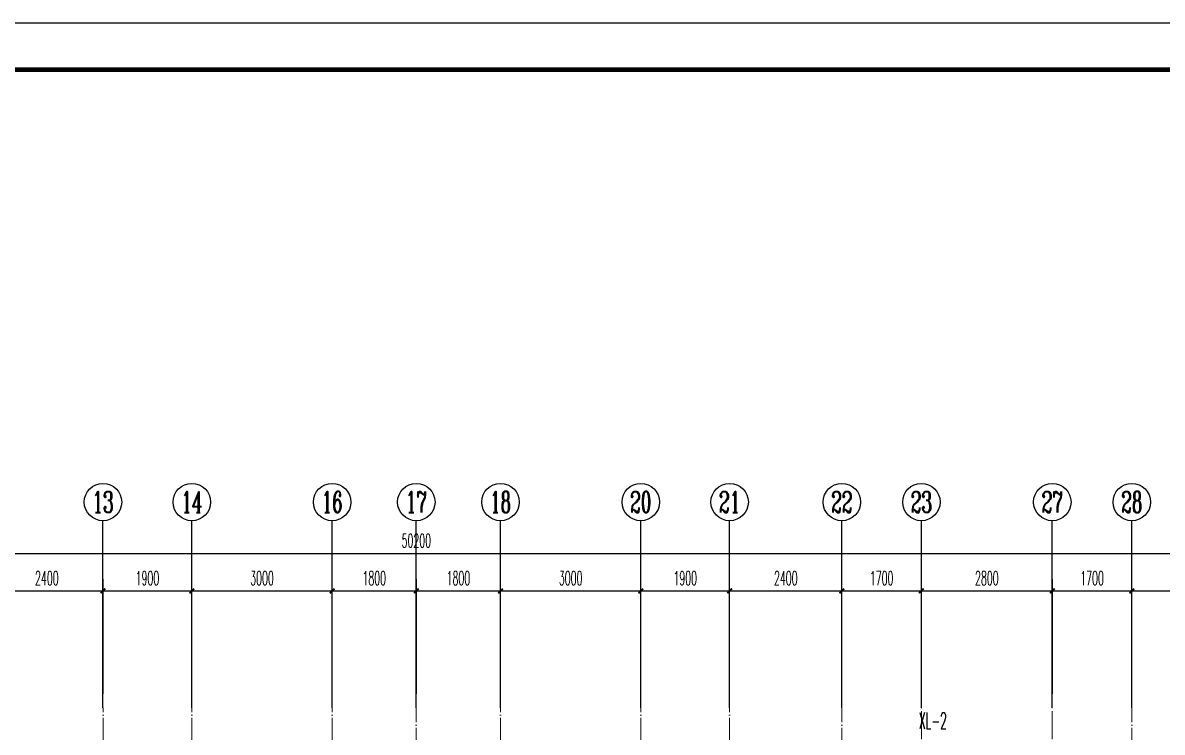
# Model space of a CAD drawing. Extents: x 27938 to 1042331, y -235042 to 1535213.
# Drawn here: x 698402 to 722767, y 300643 to 315815 of the extents above; entities that cross this region are included whole.
import ezdxf
from ezdxf.enums import TextEntityAlignment as Align

# ---------------------------------------------------------------- set-up
doc = ezdxf.new("R2010")
doc.units = 0
doc.header["$LTSCALE"] = 1000
doc.header["$MEASUREMENT"] = 0
doc.linetypes.add('DOTE', pattern=[2.42, 2, -0.2, 0.02, -0.2])
for name, color, linetype in [('3.5方案汇报，与郭总、侯月琴确定户型_t8$0$2020.03.04 -1安徽标准化洋房户型(UA）_t8_t8$0$看线', 154, 'Continuous'), ('AXIS', 3, 'Continuous'), ('AXIS_TEXT', 4, 'Continuous'), ('DIM_不分区消火栓', 3, 'Continuous'), ('图框', 140, 'Continuous')]:
    doc.layers.add(name, color=color, linetype=linetype)
doc.layers.add('DOTE', color=19, linetype='DOTE', lineweight=9)
doc.layers.add('yichutu', color=7, linetype='Continuous', true_color=0xffffff, plot=False)
doc.styles.add('_TCH_AXIS', font='COMPLEX', dxfattribs={"bigfont": 'GBCBIG'})
doc.styles.add('_TCH_DIM_T3', font='SIMPLEX.shx', dxfattribs={"width": 0.494118, "bigfont": 'GBCBIG.shx'})
doc.styles.add('_TWT_SERIAL', font='simplex.shx', dxfattribs={"width": 0.6, "oblique": 10, "height": 3, "bigfont": 'aadri.shx'})
doc.styles.add('COMPLEX', font='COMPLEX')
doc.dimstyles.new('_TCH_ARCH&&100', dxfattribs={"dimtxt": 297.5, "dimasz": 100, "dimexe": 250, "dimexo": 300, "dimgap": 126.25, "dimtad": 1, "dimdec": 0, "dimzin": 0, "dimdsep": 46, "dimtxsty": '_TCH_DIM_T3', "dimblk": 'ARCHTICK', "dimcen": 0.09, "dimclrt": 4, "dimazin": 2, "dimtfac": 1, "dimtdec": 0, "dimtix": 1, "dimtmove": 2, "dimatfit": 3, "dimfxl": 1, "dimtolj": 1, "dimtzin": 0, "dimarcsym": 0})

# ---------------------------------------------------------------- blocks, each defined once
blk = doc.blocks.new('TK')
at = {"layer": '图框'}
blk.add_lwpolyline([(465375, 548714), (549475, 548714), (549475, 489314), (465375, 489314)], close=True, dxfattribs=at)
blk.add_lwpolyline([(465375, 548714), (549475, 548714), (549475, 489314), (465375, 489314)], close=True, dxfattribs=at)
at = {"layer": '图框', "const_width": 100}
blk.add_lwpolyline([(548475, 490314), (548475, 547714), (467875, 547714), (467875, 490314)], close=True, dxfattribs=at)
blk = doc.blocks.new('GFDGDGRDGRDG')
at = {"layer": 'DOTE', "linetype": 'DOTE', "ltscale": 0.3}
for p, q in [((593294, 368758), (593294, 376108)), ((595194, 368758), (595194, 376108)), ((598194, 368758), (598194, 376108)), ((599994, 360558), (599994, 376108)), ((601794, 368758), (601794, 376108)), ((604794, 368758), (604794, 376108)), ((606694, 368758), (606694, 376108)), ((609094, 360558), (609094, 376108)), ((610794, 370358), (610794, 376108)), ((613594, 370358), (613594, 376108)), ((615294, 360558), (615294, 376108))]:
    blk.add_line(p, q, dxfattribs=at)
blk = doc.blocks.new('yct-841-594-84100-59399.9999999999-100-1000.0')
at = {"layer": 'yichutu', "color": 7, "true_color": 0xffffff}
blk.add_lwpolyline([(0, 0), (0, 59400), (84100, 59400), (84100, 0)], close=True, dxfattribs=at)
blk = doc.blocks.new('_ArchTick')
at = {"color": 0, "linetype": 'ByBlock', "const_width": 0.4}
blk.add_lwpolyline([(-0.5, -0.5), (0.5, 0.5)], dxfattribs=at)
blk = doc.blocks.new('*D519')
at = {"layer": 'AXIS', "color": 0, "lineweight": -2}
for p, q in [((722117, 301465), (722117, 303915)), ((724517, 301465), (724517, 303915)), ((722117, 303665), (724517, 303665))]:
    blk.add_line(p, q, dxfattribs=at)
at = {"layer": 'Defpoints', "color": 0}
for p in [(724517, 303665), (722117, 301165), (724517, 301165)]:
    blk.add_point(p, dxfattribs=at)
at = {"layer": 'AXIS', "color": 0, "lineweight": -2, "xscale": 100, "yscale": 100, "zscale": 100, "rotation": 180}
blk.add_blockref('_ArchTick', (722117, 303665), dxfattribs=at)
at = {"layer": 'AXIS', "color": 0, "lineweight": -2, "xscale": 100, "yscale": 100, "zscale": 100}
blk.add_blockref('_ArchTick', (724517, 303665), dxfattribs=at)
at = {"layer": 'AXIS', "color": 4, "insert": (723317, 303940), "char_height": 297.5, "attachment_point": 5, "style": '_TCH_DIM_T3'}
blk.add_mtext('\\A1;2400', dxfattribs=at)
blk = doc.blocks.new('*D520')
at = {"layer": 'AXIS', "color": 0, "lineweight": -2}
for p, q in [((720417, 301465), (720417, 303915)), ((722117, 301465), (722117, 303915)), ((720417, 303665), (722117, 303665))]:
    blk.add_line(p, q, dxfattribs=at)
at = {"layer": 'Defpoints', "color": 0}
for p in [(722117, 303665), (720417, 301165), (722117, 301165)]:
    blk.add_point(p, dxfattribs=at)
at = {"layer": 'AXIS', "color": 0, "lineweight": -2, "xscale": 100, "yscale": 100, "zscale": 100, "rotation": 180}
blk.add_blockref('_ArchTick', (720417, 303665), dxfattribs=at)
at = {"layer": 'AXIS', "color": 0, "lineweight": -2, "xscale": 100, "yscale": 100, "zscale": 100}
blk.add_blockref('_ArchTick', (722117, 303665), dxfattribs=at)
at = {"layer": 'AXIS', "color": 4, "insert": (721267, 303940), "char_height": 297.5, "attachment_point": 5, "style": '_TCH_DIM_T3'}
blk.add_mtext('\\A1;1700', dxfattribs=at)
blk = doc.blocks.new('*D521')
at = {"layer": 'AXIS', "color": 0, "lineweight": -2}
for p, q in [((717617, 301465), (717617, 303915)), ((720417, 301465), (720417, 303915)), ((717617, 303665), (720417, 303665))]:
    blk.add_line(p, q, dxfattribs=at)
at = {"layer": 'Defpoints', "color": 0}
for p in [(720417, 303665), (717617, 301165), (720417, 301165)]:
    blk.add_point(p, dxfattribs=at)
at = {"layer": 'AXIS', "color": 0, "lineweight": -2, "xscale": 100, "yscale": 100, "zscale": 100, "rotation": 180}
blk.add_blockref('_ArchTick', (717617, 303665), dxfattribs=at)
at = {"layer": 'AXIS', "color": 0, "lineweight": -2, "xscale": 100, "yscale": 100, "zscale": 100}
blk.add_blockref('_ArchTick', (720417, 303665), dxfattribs=at)
at = {"layer": 'AXIS', "color": 4, "insert": (719017, 303940), "char_height": 297.5, "attachment_point": 5, "style": '_TCH_DIM_T3'}
blk.add_mtext('\\A1;2800', dxfattribs=at)
blk = doc.blocks.new('*D522')
at = {"layer": 'AXIS', "color": 0, "lineweight": -2}
for p, q in [((715917, 301465), (715917, 303915)), ((717617, 301465), (717617, 303915)), ((715917, 303665), (717617, 303665))]:
    blk.add_line(p, q, dxfattribs=at)
at = {"layer": 'Defpoints', "color": 0}
for p in [(717617, 303665), (715917, 301165), (717617, 301165)]:
    blk.add_point(p, dxfattribs=at)
at = {"layer": 'AXIS', "color": 0, "lineweight": -2, "xscale": 100, "yscale": 100, "zscale": 100, "rotation": 180}
blk.add_blockref('_ArchTick', (715917, 303665), dxfattribs=at)
at = {"layer": 'AXIS', "color": 0, "lineweight": -2, "xscale": 100, "yscale": 100, "zscale": 100}
blk.add_blockref('_ArchTick', (717617, 303665), dxfattribs=at)
at = {"layer": 'AXIS', "color": 4, "insert": (716767, 303940), "char_height": 297.5, "attachment_point": 5, "style": '_TCH_DIM_T3'}
blk.add_mtext('\\A1;1700', dxfattribs=at)
blk = doc.blocks.new('*D523')
at = {"layer": 'AXIS', "color": 0, "lineweight": -2}
for p, q in [((713517, 301465), (713517, 303915)), ((715917, 301465), (715917, 303915)), ((713517, 303665), (715917, 303665))]:
    blk.add_line(p, q, dxfattribs=at)
at = {"layer": 'Defpoints', "color": 0}
for p in [(715917, 303665), (713517, 301165), (715917, 301165)]:
    blk.add_point(p, dxfattribs=at)
at = {"layer": 'AXIS', "color": 0, "lineweight": -2, "xscale": 100, "yscale": 100, "zscale": 100, "rotation": 180}
blk.add_blockref('_ArchTick', (713517, 303665), dxfattribs=at)
at = {"layer": 'AXIS', "color": 0, "lineweight": -2, "xscale": 100, "yscale": 100, "zscale": 100}
blk.add_blockref('_ArchTick', (715917, 303665), dxfattribs=at)
at = {"layer": 'AXIS', "color": 4, "insert": (714717, 303940), "char_height": 297.5, "attachment_point": 5, "style": '_TCH_DIM_T3'}
blk.add_mtext('\\A1;2400', dxfattribs=at)
blk = doc.blocks.new('*D524')
at = {"layer": 'AXIS', "color": 0, "lineweight": -2}
for p, q in [((711617, 301465), (711617, 303915)), ((713517, 301465), (713517, 303915)), ((711617, 303665), (713517, 303665))]:
    blk.add_line(p, q, dxfattribs=at)
at = {"layer": 'Defpoints', "color": 0}
for p in [(713517, 303665), (711617, 301165), (713517, 301165)]:
    blk.add_point(p, dxfattribs=at)
at = {"layer": 'AXIS', "color": 0, "lineweight": -2, "xscale": 100, "yscale": 100, "zscale": 100, "rotation": 180}
blk.add_blockref('_ArchTick', (711617, 303665), dxfattribs=at)
at = {"layer": 'AXIS', "color": 0, "lineweight": -2, "xscale": 100, "yscale": 100, "zscale": 100}
blk.add_blockref('_ArchTick', (713517, 303665), dxfattribs=at)
at = {"layer": 'AXIS', "color": 4, "insert": (712567, 303940), "char_height": 297.5, "attachment_point": 5, "style": '_TCH_DIM_T3'}
blk.add_mtext('\\A1;1900', dxfattribs=at)
blk = doc.blocks.new('*D525')
at = {"layer": 'AXIS', "color": 0, "lineweight": -2}
for p, q in [((708617, 301465), (708617, 303915)), ((711617, 301465), (711617, 303915)), ((708617, 303665), (711617, 303665))]:
    blk.add_line(p, q, dxfattribs=at)
at = {"layer": 'Defpoints', "color": 0}
for p in [(711617, 303665), (708617, 301165), (711617, 301165)]:
    blk.add_point(p, dxfattribs=at)
at = {"layer": 'AXIS', "color": 0, "lineweight": -2, "xscale": 100, "yscale": 100, "zscale": 100, "rotation": 180}
blk.add_blockref('_ArchTick', (708617, 303665), dxfattribs=at)
at = {"layer": 'AXIS', "color": 0, "lineweight": -2, "xscale": 100, "yscale": 100, "zscale": 100}
blk.add_blockref('_ArchTick', (711617, 303665), dxfattribs=at)
at = {"layer": 'AXIS', "color": 4, "insert": (710117, 303940), "char_height": 297.5, "attachment_point": 5, "style": '_TCH_DIM_T3'}
blk.add_mtext('\\A1;3000', dxfattribs=at)
blk = doc.blocks.new('*D526')
at = {"layer": 'AXIS', "color": 0, "lineweight": -2}
for p, q in [((706817, 301465), (706817, 303915)), ((708617, 301465), (708617, 303915)), ((706817, 303665), (708617, 303665))]:
    blk.add_line(p, q, dxfattribs=at)
at = {"layer": 'Defpoints', "color": 0}
for p in [(708617, 303665), (706817, 301165), (708617, 301165)]:
    blk.add_point(p, dxfattribs=at)
at = {"layer": 'AXIS', "color": 0, "lineweight": -2, "xscale": 100, "yscale": 100, "zscale": 100, "rotation": 180}
blk.add_blockref('_ArchTick', (706817, 303665), dxfattribs=at)
at = {"layer": 'AXIS', "color": 0, "lineweight": -2, "xscale": 100, "yscale": 100, "zscale": 100}
blk.add_blockref('_ArchTick', (708617, 303665), dxfattribs=at)
at = {"layer": 'AXIS', "color": 4, "insert": (707717, 303940), "char_height": 297.5, "attachment_point": 5, "style": '_TCH_DIM_T3'}
blk.add_mtext('\\A1;1800', dxfattribs=at)
blk = doc.blocks.new('*D624')
at = {"layer": 'AXIS', "color": 0, "lineweight": -2}
for p, q in [((697717, 301465), (697717, 303915)), ((700117, 301465), (700117, 303915)), ((697717, 303665), (700117, 303665))]:
    blk.add_line(p, q, dxfattribs=at)
at = {"layer": 'Defpoints', "color": 0}
for p in [(700117, 303665), (697717, 301165), (700117, 301165)]:
    blk.add_point(p, dxfattribs=at)
at = {"layer": 'AXIS', "color": 0, "lineweight": -2, "xscale": 100, "yscale": 100, "zscale": 100, "rotation": 180}
blk.add_blockref('_ArchTick', (697717, 303665), dxfattribs=at)
at = {"layer": 'AXIS', "color": 0, "lineweight": -2, "xscale": 100, "yscale": 100, "zscale": 100}
blk.add_blockref('_ArchTick', (700117, 303665), dxfattribs=at)
at = {"layer": 'AXIS', "color": 4, "insert": (698917, 303940), "char_height": 297.5, "attachment_point": 5, "style": '_TCH_DIM_T3'}
blk.add_mtext('\\A1;2400', dxfattribs=at)
blk = doc.blocks.new('*D625')
at = {"layer": 'AXIS', "color": 0, "lineweight": -2}
for p, q in [((700117, 301465), (700117, 303915)), ((702017, 301465), (702017, 303915)), ((700117, 303665), (702017, 303665))]:
    blk.add_line(p, q, dxfattribs=at)
at = {"layer": 'Defpoints', "color": 0}
for p in [(702017, 303665), (700117, 301165), (702017, 301165)]:
    blk.add_point(p, dxfattribs=at)
at = {"layer": 'AXIS', "color": 0, "lineweight": -2, "xscale": 100, "yscale": 100, "zscale": 100, "rotation": 180}
blk.add_blockref('_ArchTick', (700117, 303665), dxfattribs=at)
at = {"layer": 'AXIS', "color": 0, "lineweight": -2, "xscale": 100, "yscale": 100, "zscale": 100}
blk.add_blockref('_ArchTick', (702017, 303665), dxfattribs=at)
at = {"layer": 'AXIS', "color": 4, "insert": (701067, 303940), "char_height": 297.5, "attachment_point": 5, "style": '_TCH_DIM_T3'}
blk.add_mtext('\\A1;1900', dxfattribs=at)
blk = doc.blocks.new('*D626')
at = {"layer": 'AXIS', "color": 0, "lineweight": -2}
for p, q in [((702017, 301465), (702017, 303915)), ((705017, 301465), (705017, 303915)), ((702017, 303665), (705017, 303665))]:
    blk.add_line(p, q, dxfattribs=at)
at = {"layer": 'Defpoints', "color": 0}
for p in [(705017, 303665), (702017, 301165), (705017, 301165)]:
    blk.add_point(p, dxfattribs=at)
at = {"layer": 'AXIS', "color": 0, "lineweight": -2, "xscale": 100, "yscale": 100, "zscale": 100, "rotation": 180}
blk.add_blockref('_ArchTick', (702017, 303665), dxfattribs=at)
at = {"layer": 'AXIS', "color": 0, "lineweight": -2, "xscale": 100, "yscale": 100, "zscale": 100}
blk.add_blockref('_ArchTick', (705017, 303665), dxfattribs=at)
at = {"layer": 'AXIS', "color": 4, "insert": (703517, 303940), "char_height": 297.5, "attachment_point": 5, "style": '_TCH_DIM_T3'}
blk.add_mtext('\\A1;3000', dxfattribs=at)
blk = doc.blocks.new('*D627')
at = {"layer": 'AXIS', "color": 0, "lineweight": -2}
for p, q in [((705017, 301465), (705017, 303915)), ((706817, 301465), (706817, 303915)), ((705017, 303665), (706817, 303665))]:
    blk.add_line(p, q, dxfattribs=at)
at = {"layer": 'Defpoints', "color": 0}
for p in [(706817, 303665), (705017, 301165), (706817, 301165)]:
    blk.add_point(p, dxfattribs=at)
at = {"layer": 'AXIS', "color": 0, "lineweight": -2, "xscale": 100, "yscale": 100, "zscale": 100, "rotation": 180}
blk.add_blockref('_ArchTick', (705017, 303665), dxfattribs=at)
at = {"layer": 'AXIS', "color": 0, "lineweight": -2, "xscale": 100, "yscale": 100, "zscale": 100}
blk.add_blockref('_ArchTick', (706817, 303665), dxfattribs=at)
at = {"layer": 'AXIS', "color": 4, "insert": (705917, 303940), "char_height": 297.5, "attachment_point": 5, "style": '_TCH_DIM_T3'}
blk.add_mtext('\\A1;1800', dxfattribs=at)
blk = doc.blocks.new('*D628')
at = {"layer": 'AXIS', "color": 0, "lineweight": -2}
for p, q in [((681717, 301465), (681717, 304715)), ((731917, 301465), (731917, 304715)), ((681717, 304465), (731917, 304465))]:
    blk.add_line(p, q, dxfattribs=at)
at = {"layer": 'Defpoints', "color": 0}
for p in [(731917, 304465), (681717, 301165), (731917, 301165)]:
    blk.add_point(p, dxfattribs=at)
at = {"layer": 'AXIS', "color": 0, "lineweight": -2, "xscale": 100, "yscale": 100, "zscale": 100, "rotation": 180}
blk.add_blockref('_ArchTick', (681717, 304465), dxfattribs=at)
at = {"layer": 'AXIS', "color": 0, "lineweight": -2, "xscale": 100, "yscale": 100, "zscale": 100}
blk.add_blockref('_ArchTick', (731917, 304465), dxfattribs=at)
at = {"layer": 'AXIS', "color": 4, "insert": (706817, 304740), "char_height": 297.5, "attachment_point": 5, "style": '_TCH_DIM_T3'}
blk.add_mtext('\\A1;50200', dxfattribs=at)
blk = doc.blocks.new('_AXISO')
blk.add_circle((0, 0), 0.5)
at = {"layer": 'AXIS_TEXT', "style": 'COMPLEX', "width": 1.041667}
blk.add_attdef('A', text='', height=0.56, dxfattribs=at).set_placement((-0.25, -0.28), (0.25, -0.28), align=Align.FIT)

msp = doc.modelspace()

# ---------------------------------------------------------------- linework, layer by layer
at = {"layer": 'AXIS'}
for p, q in [((700116.6, 301165.4), (700116.6, 305165.4)), ((702016.6, 301165.4), (702016.6, 305165.4)), ((705016.6, 301165.4), (705016.6, 305165.4)), ((706816.6, 301165.4), (706816.6, 305165.4)), ((708616.6, 301165.4), (708616.6, 305165.4)), ((711616.6, 301165.4), (711616.6, 305165.4)), ((713516.6, 301165.4), (713516.6, 305165.4)), ((715916.6, 301165.4), (715916.6, 305165.4)), ((717616.6, 301165.4), (717616.6, 305165.4)), ((720416.6, 301165.4), (720416.6, 305165.4)), ((722116.6, 301165.4), (722116.6, 305165.4))]:
    msp.add_line(p, q, dxfattribs=at)

# ---------------------------------------------------------------- block references
msp.add_blockref('TK', (202139.1, -232898.5))
at = {"layer": '3.5方案汇报，与郭总、侯月琴确定户型_t8$0$2020.03.04 -1安徽标准化洋房户型(UA）_t8_t8$0$看线', "ltscale": 10}
msp.add_blockref('GFDGDGRDGRDG', (106822.9, -74943), dxfattribs=at)
at = {"layer": 'AXIS'}
ref = msp.add_blockref('_AXISO', (700116.6, 305565.4), dxfattribs=dict(at, xscale=800, yscale=800, zscale=800))
ref.add_attrib('A', '13', dxfattribs={"layer": 'AXIS_TEXT', "height": 452.55, "style": '_TCH_AXIS', "width": 0.724138}).set_placement((699890.3, 305339.1), (700342.9, 305339.1), align=Align.FIT)
ref = msp.add_blockref('_AXISO', (702016.6, 305565.4), dxfattribs=dict(at, xscale=800, yscale=800, zscale=800))
ref.add_attrib('A', '14', dxfattribs={"layer": 'AXIS_TEXT', "height": 452.55, "style": '_TCH_AXIS', "width": 0.677419}).set_placement((701790.3, 305339.1), (702242.9, 305339.1), align=Align.FIT)
ref = msp.add_blockref('_AXISO', (705016.6, 305565.4), dxfattribs=dict(at, xscale=800, yscale=800, zscale=800))
ref.add_attrib('A', '16', dxfattribs={"layer": 'AXIS_TEXT', "height": 452.55, "style": '_TCH_AXIS', "width": 0.724138}).set_placement((704790.3, 305339.1), (705242.9, 305339.1), align=Align.FIT)
ref = msp.add_blockref('_AXISO', (706816.6, 305565.4), dxfattribs=dict(at, xscale=800, yscale=800, zscale=800))
ref.add_attrib('A', '17', dxfattribs={"layer": 'AXIS_TEXT', "height": 452.55, "style": '_TCH_AXIS', "width": 0.724138}).set_placement((706590.3, 305339.1), (707042.9, 305339.1), align=Align.FIT)
ref = msp.add_blockref('_AXISO', (708616.6, 305565.4), dxfattribs=dict(at, xscale=800, yscale=800, zscale=800))
ref.add_attrib('A', '18', dxfattribs={"layer": 'AXIS_TEXT', "height": 452.55, "style": '_TCH_AXIS', "width": 0.724138}).set_placement((708390.3, 305339.1), (708842.9, 305339.1), align=Align.FIT)
ref = msp.add_blockref('_AXISO', (711616.6, 305565.4), dxfattribs=dict(at, xscale=800, yscale=800, zscale=800))
ref.add_attrib('A', '20', dxfattribs={"layer": 'AXIS_TEXT', "height": 452.55, "style": '_TCH_AXIS', "width": 0.617647}).set_placement((711390.3, 305339.1), (711842.9, 305339.1), align=Align.FIT)
ref = msp.add_blockref('_AXISO', (713516.6, 305565.4), dxfattribs=dict(at, xscale=800, yscale=800, zscale=800))
ref.add_attrib('A', '21', dxfattribs={"layer": 'AXIS_TEXT', "height": 452.55, "style": '_TCH_AXIS', "width": 0.724138}).set_placement((713290.3, 305339.1), (713742.9, 305339.1), align=Align.FIT)
ref = msp.add_blockref('_AXISO', (715916.6, 305565.4), dxfattribs=dict(at, xscale=800, yscale=800, zscale=800))
ref.add_attrib('A', '22', dxfattribs={"layer": 'AXIS_TEXT', "height": 452.55, "style": '_TCH_AXIS', "width": 0.617647}).set_placement((715690.3, 305339.1), (716142.9, 305339.1), align=Align.FIT)
ref = msp.add_blockref('_AXISO', (717616.6, 305565.4), dxfattribs=dict(at, xscale=800, yscale=800, zscale=800))
ref.add_attrib('A', '23', dxfattribs={"layer": 'AXIS_TEXT', "height": 452.55, "style": '_TCH_AXIS', "width": 0.617647}).set_placement((717390.3, 305339.1), (717842.9, 305339.1), align=Align.FIT)
ref = msp.add_blockref('_AXISO', (720416.6, 305565.4), dxfattribs=dict(at, xscale=800, yscale=800, zscale=800))
ref.add_attrib('A', '27', dxfattribs={"layer": 'AXIS_TEXT', "height": 452.55, "style": '_TCH_AXIS', "width": 0.617647}).set_placement((720190.3, 305339.1), (720642.9, 305339.1), align=Align.FIT)
ref = msp.add_blockref('_AXISO', (722116.6, 305565.4), dxfattribs=dict(at, xscale=800, yscale=800, zscale=800))
ref.add_attrib('A', '28', dxfattribs={"layer": 'AXIS_TEXT', "height": 452.55, "style": '_TCH_AXIS', "width": 0.617647}).set_placement((721890.3, 305339.1), (722342.9, 305339.1), align=Align.FIT)
at = {"layer": 'yichutu'}
msp.add_blockref('yct-841-594-84100-59399.9999999999-100-1000.0', (667514.1, 256415.2), dxfattribs=at)

# ---------------------------------------------------------------- texts
at = {"layer": 'DIM_不分区消火栓', "color": 7, "style": '_TWT_SERIAL', "width": 0.48}
msp.add_text('XL-2', height=350, dxfattribs=at).set_placement((717563.1, 300713.4))

# ---------------------------------------------------------------- dimensions: what is measured, and where the dimension line sits
at = {"layer": 'AXIS'}
for p1, p2, distance, picture, middle in [((681716.6, 301165.4), (731916.6, 301165.4), 3300, '*D628', (706816.6, 304740.4)), ((697716.6, 301165.4), (700116.6, 301165.4), 2500, '*D624', (698916.6, 303940.4)), ((700116.6, 301165.4), (702016.6, 301165.4), 2500, '*D625', (701066.6, 303940.4)), ((702016.6, 301165.4), (705016.6, 301165.4), 2500, '*D626', (703516.6, 303940.4)), ((705016.6, 301165.4), (706816.6, 301165.4), 2500, '*D627', (705916.6, 303940.4)), ((706816.6, 301165.4), (708616.6, 301165.4), 2500, '*D526', (707716.6, 303940.4)), ((708616.6, 301165.4), (711616.6, 301165.4), 2500, '*D525', (710116.6, 303940.4)), ((711616.6, 301165.4), (713516.6, 301165.4), 2500, '*D524', (712566.6, 303940.4)), ((713516.6, 301165.4), (715916.6, 301165.4), 2500, '*D523', (714716.6, 303940.4)), ((715916.6, 301165.4), (717616.6, 301165.4), 2500, '*D522', (716766.6, 303940.4)), ((717616.6, 301165.4), (720416.6, 301165.4), 2500, '*D521', (719016.6, 303940.4)), ((720416.6, 301165.4), (722116.6, 301165.4), 2500, '*D520', (721266.6, 303940.4)), ((722116.6, 301165.4), (724516.6, 301165.4), 2500, '*D519', (723316.6, 303940.4))]:
    dim = msp.add_aligned_dim(p1=p1, p2=p2, distance=distance, dimstyle='_TCH_ARCH&&100', dxfattribs=at)
    dim.commit()
    dim.dimension.update_dxf_attribs({"geometry": picture, "text_midpoint": middle})

doc.saveas('drawing.dxf')
